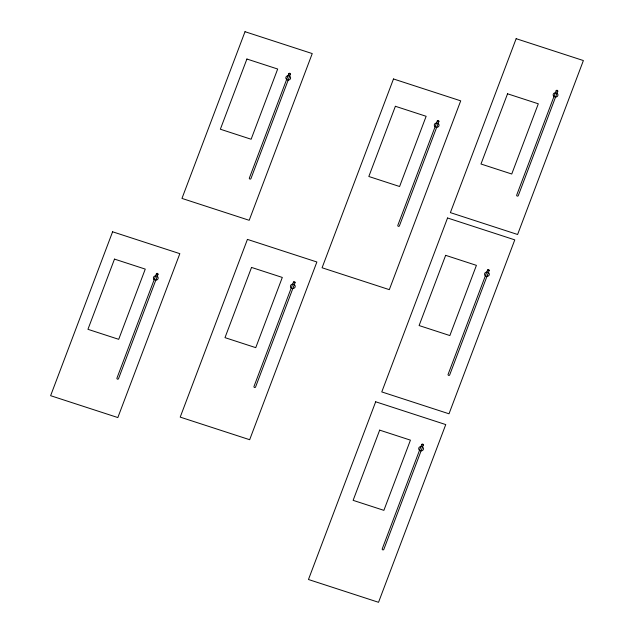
<?xml version="1.0" encoding="UTF-8"?>
<svg xmlns="http://www.w3.org/2000/svg" width="634" height="634" viewBox="0 0 634 634"><rect width="100%" height="100%" fill="white"/><g stroke="black" fill="none" stroke-linecap="round" stroke-linejoin="round"><path stroke-width="0.95" d="M156.384 273.833L116.933 378.165A0.84 0.753 7 0 0 117.464 379.132A0.84 0.753 7 0 0 118.526 378.68L157.985 274.356A0.84 0.753 7 0 0 157.454 273.389A0.84 0.753 7 0 0 156.384 273.833L157.985 274.356M288.803 73.75L249.352 178.075A0.84 0.753 7 0 0 249.875 179.042A0.84 0.753 7 0 0 250.945 178.598L290.396 74.265A0.84 0.753 7 0 0 289.873 73.298A0.84 0.753 7 0 0 288.803 73.75L290.396 74.265M293.431 282.162L253.98 386.494A0.84 0.753 7 0 0 254.511 387.461A0.84 0.753 7 0 0 255.573 387.009L295.032 282.685A0.84 0.753 7 0 0 294.501 281.718A0.84 0.753 7 0 0 293.431 282.162L295.032 282.685M437.27 121.015L397.819 225.339A0.84 0.753 7 0 0 398.35 226.306A0.84 0.753 7 0 0 399.412 225.862L438.871 121.53A0.84 0.753 7 0 0 438.34 120.563A0.84 0.753 7 0 0 437.27 121.015L438.871 121.53M487.546 270.076L448.087 374.401A0.84 0.753 7 0 0 448.618 375.368A0.84 0.753 7 0 0 449.688 374.924L489.139 270.591A0.84 0.753 7 0 0 488.608 269.624A0.84 0.753 7 0 0 487.546 270.076L489.139 270.591M421.689 444.553L382.231 548.885A0.84 0.753 7 0 0 382.762 549.852A0.84 0.753 7 0 0 383.824 549.401L423.282 445.068A0.84 0.753 7 0 0 422.751 444.101A0.84 0.753 7 0 0 421.689 444.553L423.282 445.068M556.145 90.765L516.694 195.098A0.84 0.753 7 0 0 517.225 196.065A0.84 0.753 7 0 0 518.287 195.613L557.746 91.288A0.84 0.753 7 0 0 557.215 90.321A0.84 0.753 7 0 0 556.145 90.765L557.746 91.288M112.598 231.79L50.617 395.687L117.845 417.56L179.834 253.663L112.598 231.79M114.492 259.1L87.944 329.315L118.709 339.325L145.257 269.109L114.492 259.1M245.017 31.7L181.966 198.418L249.194 220.299L312.245 53.573L245.017 31.7M246.911 59.017L220.355 129.225L251.127 139.242L277.676 69.027L246.911 59.017M247.426 239.398L180.214 417.117L249.669 439.711L316.881 261.993L247.426 239.398M251.539 267.429L224.991 337.645L255.756 347.654L282.304 277.438L251.539 267.429M393.484 78.965L322.08 267.77L389.316 289.651L460.712 100.838L393.484 78.965M395.378 106.282L368.822 176.49L399.594 186.507L426.143 116.291L395.378 106.282M375.677 401.782L308.465 579.5L378.538 602.3L445.75 424.582L375.677 401.782M447.549 217.985L381.771 391.923L449.007 413.796L514.784 239.866L447.549 217.985M516.155 38.682L450.378 212.62L517.606 234.493L583.383 60.555L516.155 38.682M445.647 255.336L419.098 325.551L449.863 335.56L476.419 265.353L445.647 255.336M379.671 430.129L353.122 500.345L383.887 510.354L410.444 440.147L379.671 430.129M507.541 93.792L480.984 164.008L511.749 174.017L538.306 103.802L507.541 93.792M553.847 96.4A2.409 2.148 7 0 0 557.872 95.544A2.409 2.148 7 0 0 554.94 92.826A2.409 2.148 7 0 0 553.847 96.4M485.248 275.703A2.409 2.148 7 0 0 489.274 274.847A2.409 2.148 7 0 0 486.333 272.129A2.409 2.148 7 0 0 485.248 275.703M419.383 450.18A2.409 2.148 7 0 0 423.409 449.324A2.409 2.148 7 0 0 420.477 446.605A2.409 2.148 7 0 0 419.383 450.18M154.086 279.467A2.409 2.148 7 0 0 158.112 278.611A2.409 2.148 7 0 0 155.179 275.893A2.409 2.148 7 0 0 154.086 279.467M291.133 287.796A2.409 2.148 7 0 0 295.159 286.94A2.409 2.148 7 0 0 292.226 284.222A2.409 2.148 7 0 0 291.133 287.796M286.505 79.377A2.409 2.148 7 0 0 290.531 78.521A2.409 2.148 7 0 0 287.598 75.803A2.409 2.148 7 0 0 286.505 79.377M434.972 126.642A2.409 2.148 7 0 0 438.997 125.786A2.409 2.148 7 0 0 436.065 123.067A2.409 2.148 7 0 0 434.972 126.642"/></g></svg>
